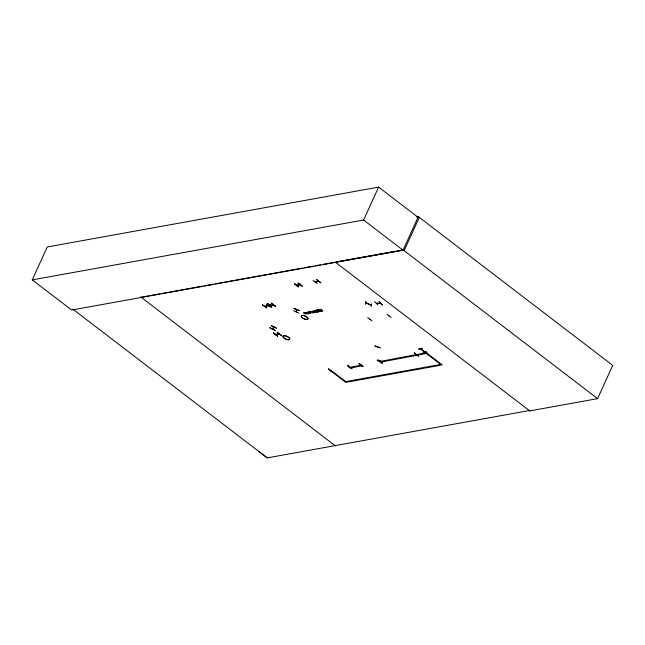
<?xml version="1.0" encoding="UTF-8"?>
<svg xmlns="http://www.w3.org/2000/svg" width="645" height="645" viewBox="0 0 645 645"><rect width="100%" height="100%" fill="white"/><g stroke="black" fill="none" stroke-linecap="round" stroke-linejoin="round"><path stroke-width="0.97" d="M313.422 311.213L315.518 312.414L314.655 312.567L313.389 311.583L314.317 311.358L313.922 310.866M423.209 352.428L426.635 351.702M382.646 304.924L379.115 301.61L382.396 304.932M377.212 360.603L382.678 362.571M308.971 312.406C310.374 311.624 310.576 313.599 310.253 313.317C312.543 312.696 307.101 311.728 309.302 311.906M309.092 312.132L308.641 312.172M347.566 365.513L351.727 368.698M377.922 360.031L382.082 363.208M266.143 304.069L270.328 307.238M271.295 303.134L275.617 306.351M275.423 306.383L271.239 303.19L275.48 306.311M277.076 332.28L281.397 335.489L277.221 332.264M298.119 283.01L302.303 286.186M316.606 279.672L320.936 282.881L316.751 279.656M293.491 310.705L298.901 313.091M293.918 308.35L299.369 310.584L293.951 308.27M296.079 311.785L296.547 309.431M296.297 311.858L296.732 309.527M371.181 305.125L365.763 302.916M371.27 306.391L371.488 303.868M272.456 328.958L273.754 326.975M321.46 310.422L322.081 310.213L320.944 309.342L319.92 309.527L320.96 309.584C320.847 310.922 325.072 312.527 321.226 309.898M380.034 361.514L380.002 360.732M271.222 325.669L276.576 328.192L271.271 325.596M529.714 410.905L597.593 398.642L612.75 365.392L418.307 216.656L403.028 250.179L71.676 310.035L32.25 279.882L47.246 246.971L378.607 187.115L418.033 217.276M270.481 304.964L270.086 305.303M270.215 305.44L270.449 304.932M269.723 305.335L273.222 304.738C274.625 303.521 270.803 306.601 269.989 305.496M294.66 283.421C294.176 285.348 304.319 290.25 294.539 283.631M299.941 284.147L299.957 284.808M299.748 284.647L300.175 284.324M299.877 284.776L300.304 284.123M318.445 281.462L318.34 280.994M304.085 312.906C301.578 311.833 308.592 315.856 304.319 312.865M305.416 313.478L307.052 313.857L304.883 312.761L305.536 313.204M312.672 311.358C316.88 313.688 310.092 311.309 312.793 311.084M32.25 279.882L363.603 220.026L378.607 187.115M419.387 217.18L404.512 249.817L336.303 261.983L374.084 255.162M377.994 359.805L382.025 363.28M379.978 360.749L379.8 361.466M380.195 360.797L380.01 361.313L380.252 360.845M427.675 353.25L380.405 362.168L379.591 361.547L426.869 352.63M269.844 327.837L275.173 330.385M269.908 327.733L275.157 330.417M414.292 352.888L418.46 356.08M272.722 329.039L273.932 327.079M380.211 347.84L374.721 345.938L380.195 347.736M264.579 306.302L268.038 305.641M268.256 305.811L264.789 306.415M296.603 285.211L300.086 284.606M296.764 285.356L300.199 284.759M275.56 334.481L279.043 333.868M279.188 334.021L275.657 334.618M331.151 370.601L330.611 370.528M349.114 367.158L349.38 367.311M349.663 367.255L349.163 367.174M388.951 315.969L388.556 316.01M361.023 365.014L361.144 365.167M262.362 304.795L266.74 307.955L262.394 304.754M267.546 303.827L271.892 307.02L267.699 303.787M267.804 303.577L271.698 307.044M273.327 332.965L277.673 336.166L273.496 332.965M277.664 336.126L273.464 332.941M317.195 283.518L312.994 280.333M332.578 372.189L328.426 368.988L332.764 372.117M367.714 317.703L372.02 320.871M358.951 363.458L363.119 366.699L358.967 363.498M374.487 301.618L377.865 304.851M418.702 349.082L422.12 348.365M418.702 348.993L422.104 348.284M414.267 352.92L418.444 356.153M313.591 311.438L314.308 311.366M328.571 368.956L332.723 372.157M315.099 281.873L318.541 281.252M318.67 281.405L315.187 282.01M370.407 319.331L369.899 319.243M379.51 361.651L379.687 361.813M319.291 310.576L318.84 310.584M416.372 217.002L418.307 216.656M141.11 297.24L149.035 295.813M151.019 295.45L159.936 293.846M161.919 293.483L166.87 292.588M168.853 292.233L202.538 286.146M204.521 285.791L213.439 284.179M215.422 283.816L260.016 275.762M261.991 275.407L266.949 274.512M268.933 274.157L302.618 268.07M304.601 267.707L313.518 266.103M315.502 265.74L320.46 264.845M322.436 264.49L335.319 262.16L529.763 410.897L529.303 410.551L267.256 457.885L258.75 451.427M376.019 254.807L395.401 251.308M397.344 250.961L403.157 249.905L597.593 398.642M298.071 283.058L302.247 286.259M344.994 381.735L441.422 364.312M387 314.22L391.16 317.413M351.864 368.698L347.51 365.57L351.864 368.73M365.868 302.836L371.141 305.012M273.44 304.255L273.141 304.714M376.382 303.198L380.784 303.376L376.454 303.311M317.614 310.592L318.283 310.809M308.044 311.914L309.189 312.333M424.587 351.904L420.419 348.808M316.856 309.826L319.251 310.963M318.291 310.672C321.033 311.084 315.397 308.689 318.751 311.14M318.864 309.947C323.903 314.059 319.888 308.044 319.13 310.14M318.259 310.301L317.84 309.955M420.516 348.743L424.741 351.872M363.603 220.026L403.028 250.179M426.676 353.041L442.236 364.941L345.809 382.356L331.062 371.077L331.748 370.956L345.68 381.606M426.805 353.783L440.737 364.441M140.65 296.894L335.545 445.977M72.812 309.149L267.256 457.885M319.702 310.358L319.235 309.963M318.574 311.648L317.493 311.067L318.574 311.648M318.961 310.648L317.88 310.068L318.961 310.648M312.825 312.607L311.204 311.906L312.825 312.607M365.707 301.513L365.513 304.029L365.707 301.513M314.962 311.18C317.187 312.769 315.01 312.236 314.655 310.963C313.72 309.455 322.274 314.72 314.962 311.18M313.196 312.752C312.301 313.881 308.753 309.987 310.971 311.728A1.064 0.427 24.5 0 1 311.333 311.567L313.196 312.752M309.415 313.244L307.883 312.446L309.415 313.244M423.773 351.17L427.998 354.428L423.838 351.194M309.753 313.373C306.859 313.865 307.762 310.624 309.753 313.373M305.19 312.914L306.173 313.139L305.19 312.914M317.227 310.938L318.84 311.809L317.284 310.906M315.179 312.204L314.026 311.858L315.179 312.204M321.194 311.14L319.162 309.906L321.194 311.14M316.735 310.1L319.92 311.616L316.735 310.1M306.093 312.543C311.398 316.872 304.577 309.318 307.754 313.454L306.093 312.543M361.377 365.215L349.606 367.344L350.42 367.964L362.192 365.836L361.377 365.215M301.82 317.292A3.685 1.467 24.5 0 0 307.697 319.243A3.685 1.467 24.5 0 0 304.327 315.736A3.685 1.467 24.5 0 0 301.82 317.292A3.685 1.467 24.5 0 0 307.689 319.251A3.685 1.467 24.5 0 0 304.327 315.744A3.685 1.467 24.5 0 0 301.812 317.3M283.598 337.601A3.693 1.475 24.5 0 0 289.484 339.56A3.693 1.475 24.5 0 0 286.114 336.045A3.693 1.475 24.5 0 0 283.598 337.601A3.685 1.467 24.5 0 0 289.468 339.568A3.685 1.467 24.5 0 0 286.106 336.061A3.685 1.467 24.5 0 0 283.59 337.625"/></g></svg>
